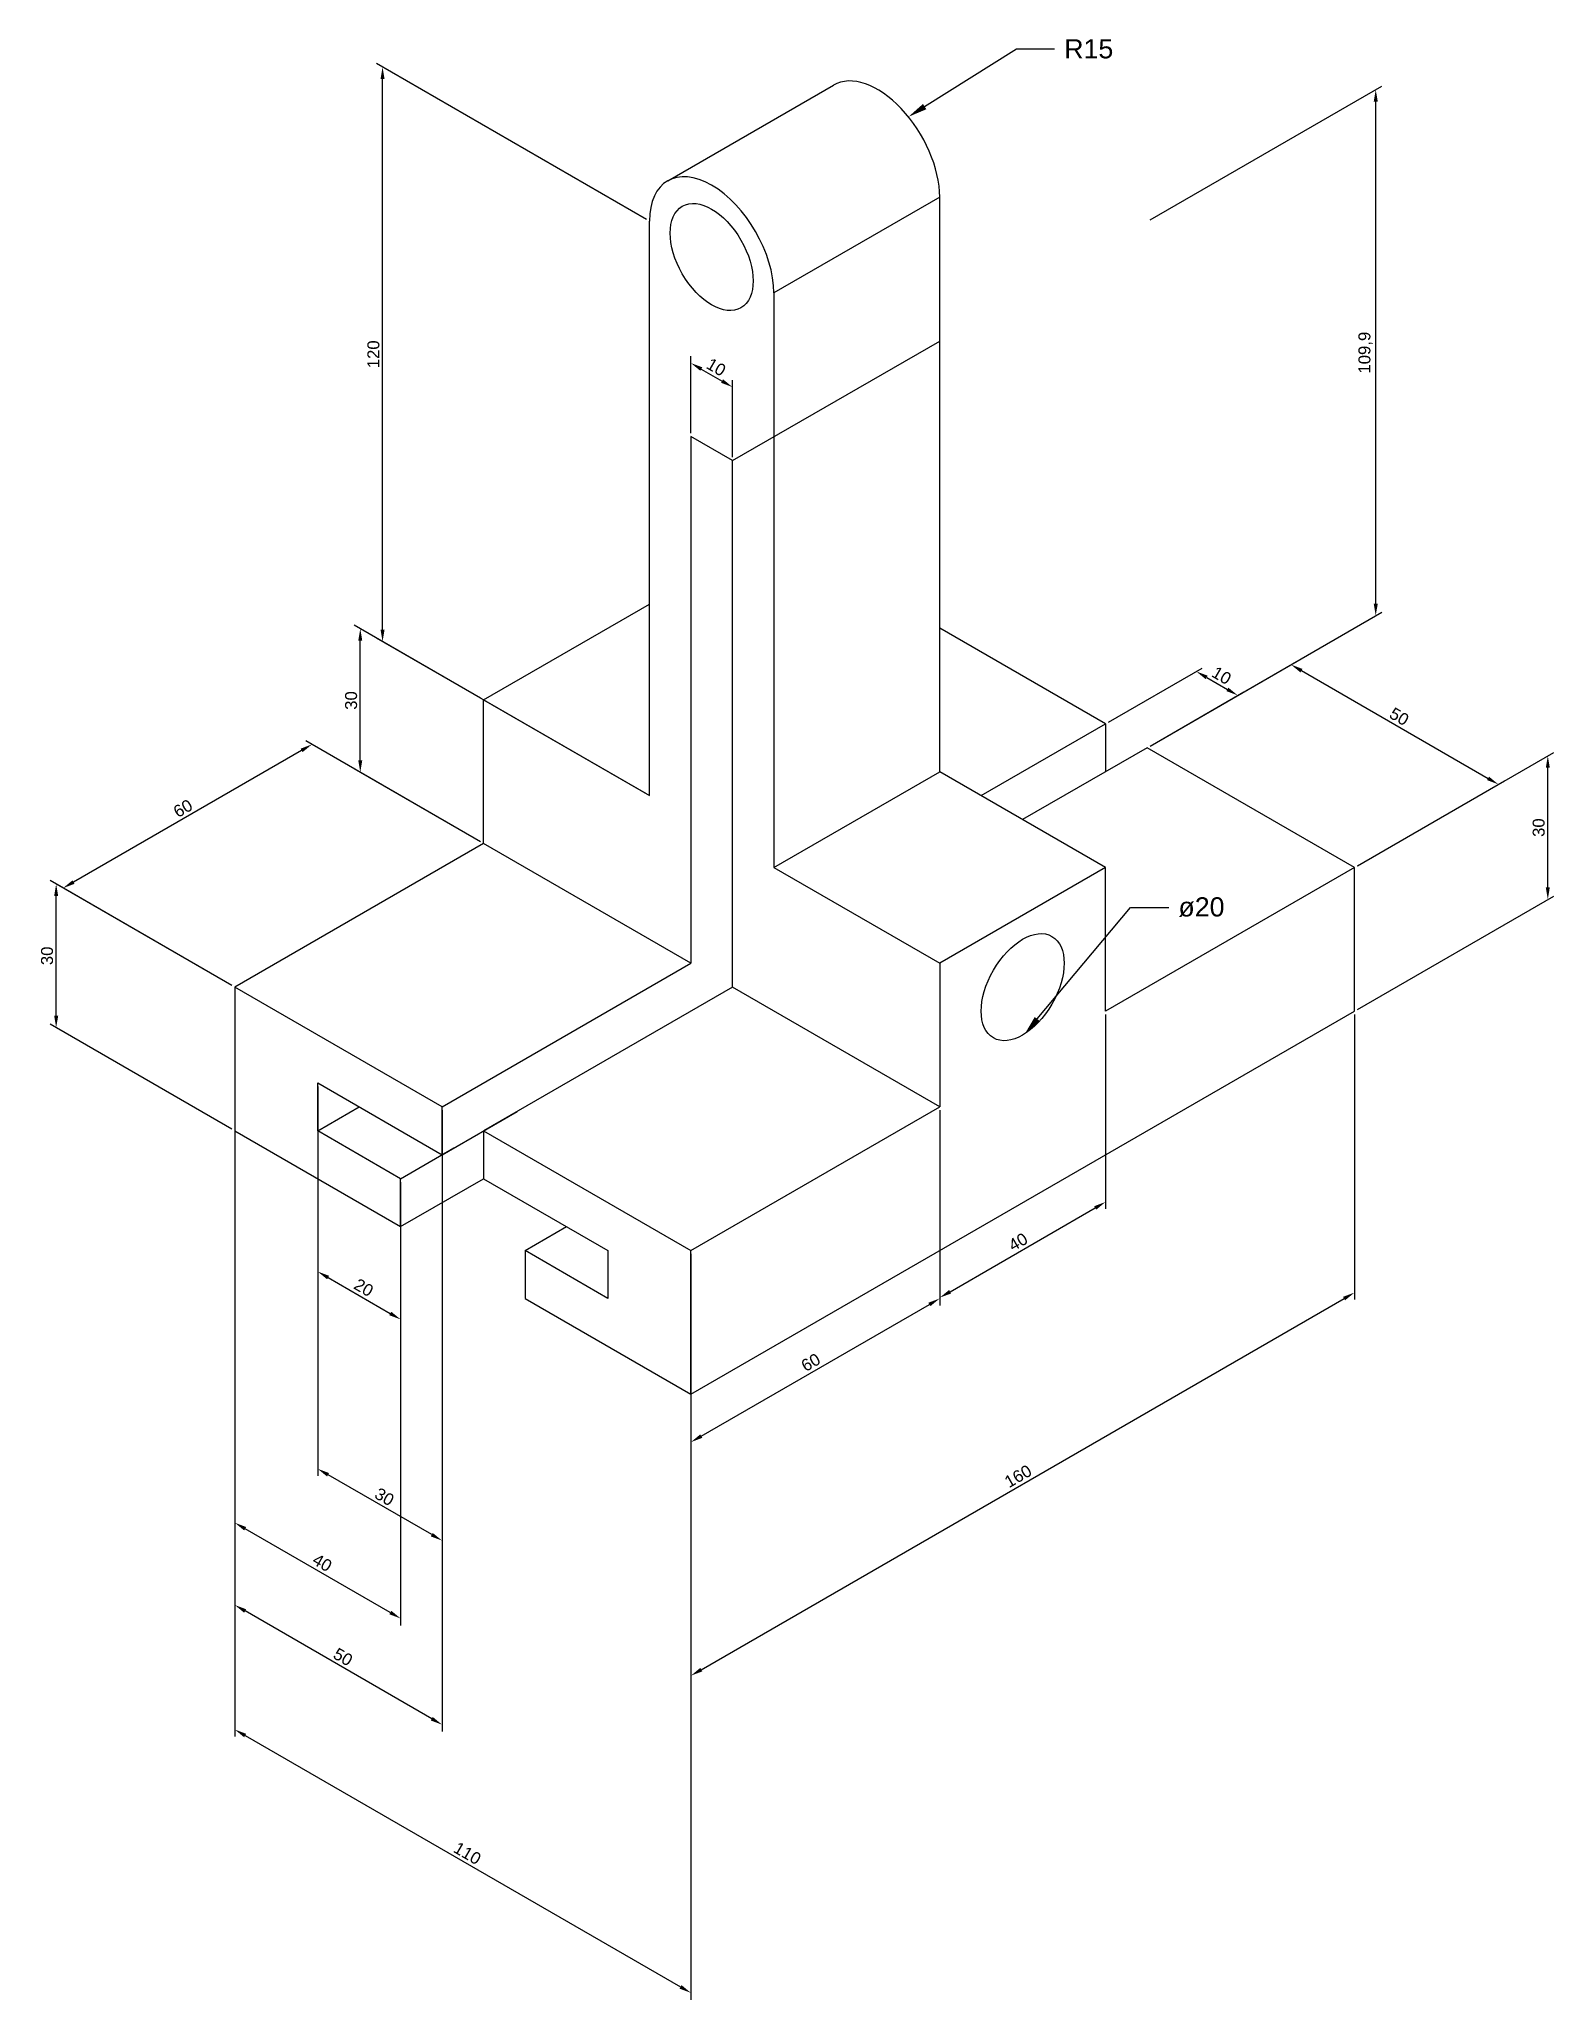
# Model space of a CAD drawing. Header units: millimetres. Extents: x 1418 to 1734, y 402 to 811.
import ezdxf
from ezdxf import colors
from ezdxf.entities.mleader import LeaderData, LeaderLine
from ezdxf.math import Vec2, Vec3

# ---------------------------------------------------------------- set-up
doc = ezdxf.new("R2010")
doc.units = ezdxf.units.MM
doc.styles.get("Standard").update_dxf_attribs({"font": 'arial.ttf'})
doc.dimstyles.new('ISO-25', dxfattribs={"dimtxt": 2.5, "dimasz": 2.5, "dimexe": 1.25, "dimexo": 0.625, "dimtad": 1, "dimtxsty": 'Standard', "dimcen": 2.5, "dimadec": 0, "dimazin": 0, "dimtfac": 1, "dimtmove": 0, "dimatfit": 3, "dimfxl": 1, "dimarcsym": 0})

# ---------------------------------------------------------------- blocks, each defined once
blk = doc.blocks.new('*D24')
at = {"color": 0, "lineweight": -2, "transparency": 16777216}
for p, q in [((1509.93, 643.77), (1473.45, 664.83)), ((1472.54, 662.86), (1424.91, 635.36)), ((1457.96, 613.77), (1421.49, 634.83))]:
    blk.add_line(p, q, dxfattribs=at)
at = {"color": 0, "transparency": 16777216}
for points in [[(1472.33, 663.22), (1472.75, 662.5), (1474.7, 664.11)], [(1424.7, 635.72), (1425.12, 635), (1422.74, 634.11)]]:
    blk.add_solid(points, dxfattribs=at)
at = {"layer": 'Defpoints', "color": 0, "transparency": 16777216}
for p in [(1510.55, 643.41), (1422.74, 634.11), (1458.59, 613.41)]:
    blk.add_point(p, dxfattribs=at)
at = {"color": 0, "transparency": 16777216, "insert": (1447.77, 650.75), "char_height": 2.5, "attachment_point": 5, "rotation": 30}
blk.add_mtext('60', dxfattribs=at)
blk = doc.blocks.new('*D25')
at = {"color": 0, "lineweight": -2, "transparency": 16777216}
for p, q in [((1509.93, 673.77), (1483.55, 689)), ((1484.8, 660.78), (1484.8, 685.78)), ((1509.93, 643.77), (1483.55, 659))]:
    blk.add_line(p, q, dxfattribs=at)
at = {"color": 0, "transparency": 16777216}
for points in [[(1484.38, 685.78), (1485.21, 685.78), (1484.8, 688.28)], [(1484.38, 660.78), (1485.21, 660.78), (1484.8, 658.28)]]:
    blk.add_solid(points, dxfattribs=at)
at = {"layer": 'Defpoints', "color": 0, "transparency": 16777216}
for p in [(1484.8, 688.28), (1510.55, 673.41), (1510.55, 643.41)]:
    blk.add_point(p, dxfattribs=at)
at = {"color": 0, "transparency": 16777216, "insert": (1482.89, 673.28), "char_height": 2.5, "attachment_point": 5, "rotation": 90}
blk.add_mtext('30', dxfattribs=at)
blk = doc.blocks.new('*D26')
at = {"color": 0, "lineweight": -2, "transparency": 16777216}
for p, q in [((1544.57, 773.77), (1488.2, 806.31)), ((1489.45, 688.09), (1489.45, 803.09)), ((1544.57, 653.77), (1488.2, 686.31))]:
    blk.add_line(p, q, dxfattribs=at)
at = {"color": 0, "transparency": 16777216}
for points in [[(1489.03, 803.09), (1489.87, 803.09), (1489.45, 805.59)], [(1489.03, 688.09), (1489.87, 688.09), (1489.45, 685.59)]]:
    blk.add_solid(points, dxfattribs=at)
at = {"layer": 'Defpoints', "color": 0, "transparency": 16777216}
for p in [(1489.45, 805.59), (1545.19, 773.41), (1545.19, 653.41)]:
    blk.add_point(p, dxfattribs=at)
at = {"color": 0, "transparency": 16777216, "insert": (1487.55, 745.59), "char_height": 2.5, "attachment_point": 5, "rotation": 90}
blk.add_mtext('120', dxfattribs=at)
blk = doc.blocks.new('*D27')
at = {"color": 0, "lineweight": -2, "transparency": 16777216}
for p, q in [((1457.96, 613.77), (1420.04, 635.67)), ((1421.29, 607.45), (1421.29, 632.45)), ((1457.96, 583.77), (1420.04, 605.67))]:
    blk.add_line(p, q, dxfattribs=at)
at = {"color": 0, "transparency": 16777216}
for points in [[(1420.87, 632.45), (1421.71, 632.45), (1421.29, 634.95)], [(1420.87, 607.45), (1421.71, 607.45), (1421.29, 604.95)]]:
    blk.add_solid(points, dxfattribs=at)
at = {"layer": 'Defpoints', "color": 0, "transparency": 16777216}
for p in [(1421.29, 634.95), (1458.59, 613.41), (1458.59, 583.41)]:
    blk.add_point(p, dxfattribs=at)
at = {"color": 0, "transparency": 16777216, "insert": (1419.39, 619.95), "char_height": 2.5, "attachment_point": 5, "rotation": 90}
blk.add_mtext('30', dxfattribs=at)
blk = doc.blocks.new('*D28')
at = {"color": 0, "lineweight": -2, "transparency": 16777216}
for p, q in [((1553.85, 729.13), (1553.85, 745.21)), ((1556.02, 742.51), (1560.35, 740.01)), ((1562.51, 724.13), (1562.51, 740.21))]:
    blk.add_line(p, q, dxfattribs=at)
at = {"color": 0, "transparency": 16777216}
for points in [[(1556.23, 742.87), (1555.81, 742.15), (1553.85, 743.76)], [(1560.56, 740.37), (1560.14, 739.65), (1562.51, 738.76)]]:
    blk.add_solid(points, dxfattribs=at)
at = {"layer": 'Defpoints', "color": 0, "transparency": 16777216}
for p in [(1562.51, 738.76), (1553.85, 728.41), (1562.51, 723.41)]:
    blk.add_point(p, dxfattribs=at)
at = {"color": 0, "transparency": 16777216, "insert": (1559.13, 742.91), "char_height": 2.5, "attachment_point": 5, "rotation": 330}
blk.add_mtext('10', dxfattribs=at)
blk = doc.blocks.new('*D29')
at = {"color": 0, "lineweight": -2, "transparency": 16777216}
for p, q in [((1475.91, 582.69), (1475.91, 552.57)), ((1493.23, 572.69), (1493.23, 542.57)), ((1478.07, 552.76), (1491.06, 545.26))]:
    blk.add_line(p, q, dxfattribs=at)
at = {"color": 0, "transparency": 16777216}
for points in [[(1478.28, 553.12), (1477.87, 552.4), (1475.91, 554.01)], [(1491.27, 545.62), (1490.86, 544.9), (1493.23, 544.01)]]:
    blk.add_solid(points, dxfattribs=at)
at = {"layer": 'Defpoints', "color": 0, "transparency": 16777216}
for p in [(1475.91, 583.41), (1493.23, 573.41), (1493.23, 544.01)]:
    blk.add_point(p, dxfattribs=at)
at = {"color": 0, "transparency": 16777216, "insert": (1485.52, 550.66), "char_height": 2.5, "attachment_point": 5, "rotation": 330}
blk.add_mtext('20', dxfattribs=at)
blk = doc.blocks.new('*D30')
at = {"color": 0, "lineweight": -2, "transparency": 16777216}
for p, q in [((1458.59, 582.69), (1458.59, 500.11)), ((1493.23, 562.69), (1493.23, 480.11)), ((1491.06, 482.8), (1460.75, 500.3))]:
    blk.add_line(p, q, dxfattribs=at)
at = {"color": 0, "transparency": 16777216}
for points in [[(1460.96, 500.66), (1460.55, 499.94), (1458.59, 501.55)], [(1491.27, 483.16), (1490.86, 482.44), (1493.23, 481.55)]]:
    blk.add_solid(points, dxfattribs=at)
at = {"layer": 'Defpoints', "color": 0, "transparency": 16777216}
for p in [(1458.59, 583.41), (1493.23, 563.41), (1458.59, 501.55)]:
    blk.add_point(p, dxfattribs=at)
at = {"color": 0, "transparency": 16777216, "insert": (1476.86, 493.2), "char_height": 2.5, "attachment_point": 5, "rotation": 330}
blk.add_mtext('40', dxfattribs=at)
blk = doc.blocks.new('*D31')
at = {"color": 0, "lineweight": -2, "transparency": 16777216}
for p, q in [((1475.91, 592.69), (1475.91, 511.37)), ((1501.89, 577.69), (1501.89, 496.37)), ((1499.73, 499.06), (1478.07, 511.56))]:
    blk.add_line(p, q, dxfattribs=at)
at = {"color": 0, "transparency": 16777216}
for points in [[(1478.28, 511.92), (1477.87, 511.2), (1475.91, 512.81)], [(1499.93, 499.42), (1499.52, 498.7), (1501.89, 497.81)]]:
    blk.add_solid(points, dxfattribs=at)
at = {"layer": 'Defpoints', "color": 0, "transparency": 16777216}
for p in [(1475.91, 593.41), (1501.89, 578.41), (1475.91, 512.81)]:
    blk.add_point(p, dxfattribs=at)
at = {"color": 0, "transparency": 16777216, "insert": (1489.85, 506.96), "char_height": 2.5, "attachment_point": 5, "rotation": 330}
blk.add_mtext('30', dxfattribs=at)
blk = doc.blocks.new('*D32')
at = {"color": 0, "lineweight": -2, "transparency": 16777216}
for p, q in [((1458.59, 612.69), (1458.59, 482.92)), ((1501.89, 587.69), (1501.89, 457.92)), ((1499.73, 460.62), (1460.75, 483.12))]:
    blk.add_line(p, q, dxfattribs=at)
at = {"color": 0, "transparency": 16777216}
for points in [[(1460.96, 483.48), (1460.55, 482.75), (1458.59, 484.37)], [(1499.93, 460.98), (1499.52, 460.25), (1501.89, 459.37)]]:
    blk.add_solid(points, dxfattribs=at)
at = {"layer": 'Defpoints', "color": 0, "transparency": 16777216}
for p in [(1458.59, 613.41), (1501.89, 588.41), (1458.59, 484.37)]:
    blk.add_point(p, dxfattribs=at)
at = {"color": 0, "transparency": 16777216, "insert": (1481.19, 473.51), "char_height": 2.5, "attachment_point": 5, "rotation": 330}
blk.add_mtext('50', dxfattribs=at)
blk = doc.blocks.new('*D33')
at = {"color": 0, "lineweight": -2, "transparency": 16777216}
for p, q in [((1458.59, 582.69), (1458.59, 456.91)), ((1553.85, 527.69), (1553.85, 401.91)), ((1460.75, 457.1), (1551.69, 404.6))]:
    blk.add_line(p, q, dxfattribs=at)
at = {"color": 0, "transparency": 16777216}
for points in [[(1460.96, 457.47), (1460.55, 456.74), (1458.59, 458.35)], [(1551.89, 404.97), (1551.48, 404.24), (1553.85, 403.35)]]:
    blk.add_solid(points, dxfattribs=at)
at = {"layer": 'Defpoints', "color": 0, "transparency": 16777216}
for p in [(1458.59, 583.41), (1553.85, 528.41), (1553.85, 403.35)]:
    blk.add_point(p, dxfattribs=at)
at = {"color": 0, "transparency": 16777216, "insert": (1507.17, 432.5), "char_height": 2.5, "attachment_point": 5, "rotation": 330}
blk.add_mtext('110', dxfattribs=at)
blk = doc.blocks.new('*D34')
at = {"color": 0, "lineweight": -2, "transparency": 16777216}
for p, q in [((1605.81, 587.69), (1605.81, 546.95)), ((1553.85, 557.69), (1553.85, 516.95)), ((1556.02, 519.64), (1603.65, 547.14))]:
    blk.add_line(p, q, dxfattribs=at)
at = {"color": 0, "transparency": 16777216}
for points in [[(1603.44, 547.5), (1603.86, 546.78), (1605.81, 548.39)], [(1555.81, 520), (1556.23, 519.28), (1553.85, 518.39)]]:
    blk.add_solid(points, dxfattribs=at)
at = {"layer": 'Defpoints', "color": 0, "transparency": 16777216}
for p in [(1605.81, 588.41), (1553.85, 558.41), (1605.81, 548.39)]:
    blk.add_point(p, dxfattribs=at)
at = {"color": 0, "transparency": 16777216, "insert": (1578.88, 535.04), "char_height": 2.5, "attachment_point": 5, "rotation": 30}
blk.add_mtext('60', dxfattribs=at)
blk = doc.blocks.new('*D35')
at = {"color": 0, "lineweight": -2, "transparency": 16777216}
for p, q in [((1640.45, 607.69), (1640.45, 567.11)), ((1605.81, 587.69), (1605.81, 547.11)), ((1607.98, 549.8), (1638.29, 567.3))]:
    blk.add_line(p, q, dxfattribs=at)
at = {"color": 0, "transparency": 16777216}
for points in [[(1638.08, 567.66), (1638.5, 566.94), (1640.45, 568.55)], [(1607.77, 550.16), (1608.19, 549.44), (1605.81, 548.55)]]:
    blk.add_solid(points, dxfattribs=at)
at = {"layer": 'Defpoints', "color": 0, "transparency": 16777216}
for p in [(1640.45, 608.41), (1605.81, 588.41), (1640.45, 568.55)]:
    blk.add_point(p, dxfattribs=at)
at = {"color": 0, "transparency": 16777216, "insert": (1622.18, 560.2), "char_height": 2.5, "attachment_point": 5, "rotation": 30}
blk.add_mtext('40', dxfattribs=at)
blk = doc.blocks.new('*D20')
at = {"color": 0, "lineweight": -2, "transparency": 16777216}
for p, q in [((1692.42, 607.69), (1692.42, 548.17)), ((1556.02, 470.86), (1690.25, 548.36)), ((1553.85, 527.69), (1553.85, 468.17))]:
    blk.add_line(p, q, dxfattribs=at)
at = {"color": 0, "transparency": 16777216}
for points in [[(1690.04, 548.73), (1690.46, 548), (1692.42, 549.61)], [(1555.81, 471.23), (1556.23, 470.5), (1553.85, 469.61)]]:
    blk.add_solid(points, dxfattribs=at)
at = {"layer": 'Defpoints', "color": 0, "transparency": 16777216}
for p in [(1692.42, 608.41), (1692.42, 549.61), (1553.85, 528.41)]:
    blk.add_point(p, dxfattribs=at)
at = {"color": 0, "transparency": 16777216, "insert": (1622.18, 511.26), "char_height": 2.5, "attachment_point": 5, "rotation": 30}
blk.add_mtext('160', dxfattribs=at)
blk = doc.blocks.new('*D21')
at = {"color": 0, "lineweight": -2, "transparency": 16777216}
for p, q in [((1693.04, 638.77), (1734.06, 662.45)), ((1732.81, 634.23), (1732.81, 659.23)), ((1693.04, 608.77), (1734.06, 632.45))]:
    blk.add_line(p, q, dxfattribs=at)
at = {"color": 0, "transparency": 16777216}
for points in [[(1732.39, 659.23), (1733.22, 659.23), (1732.81, 661.73)], [(1732.39, 634.23), (1733.22, 634.23), (1732.81, 631.73)]]:
    blk.add_solid(points, dxfattribs=at)
at = {"layer": 'Defpoints', "color": 0, "transparency": 16777216}
for p in [(1732.81, 661.73), (1692.42, 638.41), (1692.42, 608.41)]:
    blk.add_point(p, dxfattribs=at)
at = {"color": 0, "transparency": 16777216, "insert": (1730.91, 646.73), "char_height": 2.5, "attachment_point": 5, "rotation": 90}
blk.add_mtext('30', dxfattribs=at)
blk = doc.blocks.new('*D22')
at = {"color": 0, "lineweight": -2, "transparency": 16777216}
for p, q in [((1649.74, 663.77), (1680.43, 681.49)), ((1681.35, 679.52), (1720.32, 657.02)), ((1693.04, 638.77), (1723.73, 656.49))]:
    blk.add_line(p, q, dxfattribs=at)
at = {"color": 0, "transparency": 16777216}
for points in [[(1681.56, 679.88), (1681.14, 679.16), (1679.18, 680.77)], [(1720.53, 657.38), (1720.11, 656.66), (1722.48, 655.77)]]:
    blk.add_solid(points, dxfattribs=at)
at = {"layer": 'Defpoints', "color": 0, "transparency": 16777216}
for p in [(1649.11, 663.41), (1722.48, 655.77), (1692.42, 638.41)]:
    blk.add_point(p, dxfattribs=at)
at = {"color": 0, "transparency": 16777216, "insert": (1701.78, 669.92), "char_height": 2.5, "attachment_point": 5, "rotation": 330}
blk.add_mtext('50', dxfattribs=at)
blk = doc.blocks.new('*D23')
at = {"color": 0, "lineweight": -2, "transparency": 16777216}
for p, q in [((1641.08, 668.77), (1660.65, 680.07)), ((1661.57, 678.1), (1665.9, 675.6)), ((1649.74, 663.77), (1669.31, 675.07))]:
    blk.add_line(p, q, dxfattribs=at)
at = {"color": 0, "transparency": 16777216}
for points in [[(1661.77, 678.46), (1661.36, 677.74), (1659.4, 679.35)], [(1666.1, 675.96), (1665.69, 675.24), (1668.06, 674.35)]]:
    blk.add_solid(points, dxfattribs=at)
at = {"layer": 'Defpoints', "color": 0, "transparency": 16777216}
for p in [(1668.06, 674.35), (1640.45, 668.41), (1649.11, 663.41)]:
    blk.add_point(p, dxfattribs=at)
at = {"color": 0, "transparency": 16777216, "insert": (1664.68, 678.5), "char_height": 2.5, "attachment_point": 5, "rotation": 330}
blk.add_mtext('10', dxfattribs=at)
blk = doc.blocks.new('*D19')
at = {"color": 0, "lineweight": -2, "transparency": 16777216}
for p, q in [((1649.74, 773.67), (1698.12, 801.61)), ((1696.87, 693.48), (1696.87, 798.39)), ((1649.74, 663.77), (1698.12, 691.7))]:
    blk.add_line(p, q, dxfattribs=at)
at = {"color": 0, "transparency": 16777216}
for points in [[(1696.46, 798.39), (1697.29, 798.39), (1696.87, 800.89)], [(1696.46, 693.48), (1697.29, 693.48), (1696.87, 690.98)]]:
    blk.add_solid(points, dxfattribs=at)
at = {"layer": 'Defpoints', "color": 0, "transparency": 16777216}
for p in [(1696.87, 800.89), (1649.11, 773.31), (1649.11, 663.41)]:
    blk.add_point(p, dxfattribs=at)
at = {"color": 0, "transparency": 16777216, "insert": (1694.74, 745.93), "char_height": 2.5, "attachment_point": 5, "rotation": 90}
blk.add_mtext('109,9', dxfattribs=at)

msp = doc.modelspace()

# ---------------------------------------------------------------- linework, layer by layer
for p, q in [((1548.996, 781.82), (1583.637, 801.82)), ((1605.813, 778.41), (1571.172, 758.41)), ((1605.813, 658.41), (1605.813, 778.41)), ((1545.191, 653.41), (1545.191, 773.41)), ((1571.172, 758.41), (1571.172, 638.41)), ((1562.512, 723.41), (1605.813, 748.313)), ((1562.512, 723.41), (1553.852, 728.41)), ((1553.852, 728.41), (1553.852, 618.41)), ((1562.512, 613.41), (1562.512, 723.41)), ((1510.55, 673.41), (1545.191, 693.41)), ((1640.454, 668.41), (1605.813, 688.41)), ((1510.55, 643.41), (1510.55, 673.41)), ((1510.55, 673.41), (1545.191, 653.41)), ((1614.473, 653.41), (1640.454, 668.41)), ((1640.454, 668.41), (1640.454, 658.41)), ((1649.114, 663.41), (1623.134, 648.41)), ((1692.416, 638.41), (1649.114, 663.41)), ((1571.172, 638.41), (1605.813, 658.41)), ((1640.454, 638.41), (1605.813, 658.41)), ((1510.55, 643.41), (1458.589, 613.41)), ((1553.852, 618.41), (1510.55, 643.41)), ((1571.172, 638.41), (1605.813, 618.41)), ((1640.454, 638.41), (1605.813, 618.41)), ((1692.416, 638.41), (1640.454, 608.41)), ((1640.454, 608.41), (1640.454, 638.41)), ((1692.416, 608.41), (1692.416, 638.41)), ((1501.89, 588.41), (1553.852, 618.41)), ((1605.813, 618.41), (1605.813, 588.41)), ((1501.89, 588.41), (1458.589, 613.41)), ((1458.589, 613.41), (1458.589, 583.41)), ((1562.512, 613.41), (1510.55, 583.41)), ((1605.813, 588.41), (1562.512, 613.41)), ((1553.852, 528.41), (1692.416, 608.41)), ((1475.909, 583.41), (1475.909, 593.41)), ((1475.909, 593.41), (1501.89, 578.41)), ((1475.909, 583.41), (1484.57, 588.41)), ((1501.89, 578.41), (1501.89, 588.41)), ((1501.89, 578.41), (1517.538, 587.444)), ((1553.852, 558.41), (1605.813, 588.41)), ((1458.589, 583.41), (1493.23, 563.41)), ((1493.23, 573.41), (1475.909, 583.41)), ((1510.55, 583.41), (1553.852, 558.41)), ((1510.55, 583.41), (1510.55, 573.41)), ((1493.23, 573.41), (1504.35, 579.83)), ((1493.23, 563.41), (1493.23, 573.41)), ((1493.23, 563.41), (1510.55, 573.41)), ((1510.55, 573.41), (1536.531, 558.41)), ((1519.211, 558.41), (1527.871, 563.41)), ((1536.531, 548.41), (1519.211, 558.41)), ((1519.211, 558.41), (1519.211, 548.41)), ((1536.531, 558.41), (1536.531, 548.41)), ((1553.852, 528.41), (1553.852, 558.41)), ((1519.211, 548.41), (1553.852, 528.41))]:
    msp.add_line(p, q)
for centre, start_param, end_param in [((1592.823, 785.91), 7.0685835, 9.424778), ((1558.182, 765.91), 0.7853982, 3.9269908)]:
    msp.add_ellipse(centre, major_axis=(9.186, -15.91), ratio=0.5773503, start_param=start_param, end_param=end_param)
for centre, major_axis in [((1558.182, 765.91), (6.124, -10.607)), ((1623.134, 613.41), (-6.124, -10.607))]:
    msp.add_ellipse(centre, major_axis=major_axis, ratio=0.5773503)

# ---------------------------------------------------------------- dimensions: what is measured, and where the dimension line sits
for base, p1, p2, picture, middle in [((1489.45, 805.593), (1545.191, 653.41), (1545.191, 773.41), '*D26', (1487.548, 745.593)), ((1696.872, 800.885), (1649.114, 663.41), (1649.114, 773.313), '*D19', (1694.744, 745.934)), ((1484.797, 688.279), (1510.55, 643.41), (1510.55, 673.41), '*D25', (1482.895, 673.279)), ((1732.807, 661.73), (1692.416, 608.41), (1692.416, 638.41), '*D21', (1730.905, 646.73)), ((1421.289, 634.945), (1458.589, 583.41), (1458.589, 613.41), '*D27', (1419.387, 619.945))]:
    dim = msp.add_linear_dim(base=base, p1=p1, p2=p2, angle=90, dimstyle='ISO-25')
    dim.commit()
    dim.dimension.update_dxf_attribs({"geometry": picture, "text_midpoint": middle})
for p1, p2, distance, picture, middle in [((1553.852, 728.41), (1562.512, 723.41), 13.296, '*D28', (1559.132, 742.909)), ((1640.454, 668.41), (1649.114, 663.41), 18.947, '*D23', (1664.682, 678.496)), ((1649.114, 663.41), (1692.416, 638.41), 30.068, '*D22', (1701.784, 669.917)), ((1510.55, 643.41), (1458.589, 613.41), -35.846, '*D24', (1447.772, 650.753)), ((1501.89, 588.41), (1458.589, 613.41), 111.756, '*D32', (1481.19, 473.512)), ((1553.852, 528.41), (1692.416, 608.41), -50.918, '*D20', (1622.183, 511.261)), ((1605.813, 588.41), (1640.454, 608.41), -34.518, '*D35', (1622.183, 560.199)), ((1501.89, 578.41), (1475.909, 593.41), 69.803, '*D31', (1489.851, 506.956)), ((1553.852, 558.41), (1605.813, 588.41), -34.659, '*D34', (1578.882, 535.036)), ((1493.23, 563.41), (1458.589, 583.41), 70.892, '*D30', (1476.86, 493.198)), ((1458.589, 583.41), (1553.852, 528.41), -108.301, '*D33', (1507.171, 432.501)), ((1475.909, 583.41), (1493.23, 573.41), -25.46, '*D29', (1485.52, 550.658))]:
    dim = msp.add_aligned_dim(p1=p1, p2=p2, distance=distance, dimstyle='ISO-25')
    dim.commit()
    dim.dimension.update_dxf_attribs({"geometry": picture, "text_midpoint": middle})

# ---------------------------------------------------------------- leaders
ml = msp.add_multileader_mtext('Standard')
ml.set_content('R15', color=256)
ml.set_leader_properties()
ml.build(insert=Vec2(0, 0))
ctx = ml.context
ctx.base_point, ctx.plane_origin = Vec3(1629.814, 809.367), Vec3(1599.28, 795.197)
notes = []
notes.append((ctx, [(0, (1, 1, 0), (1621.814, 809.367), (1, 0), 8, [(0, [(1599.28, 795.197)], 0, [])])]))
ctx.mtext.insert, ctx.mtext.flow_direction = Vec3(1631.814, 811.402), 5
ml = msp.add_multileader_mtext('Standard')
ml.set_content('ø20', color=256)
ml.set_leader_properties()
ml.build(insert=Vec2(0, 0))
ctx = ml.context
ctx.base_point, ctx.plane_origin = Vec3(1653.665, 630.072), Vec3(1623.604, 603.697)
notes.append((ctx, [(0, (1, 1, 0), (1645.665, 630.072), (1, 0), 8, [(0, [(1623.604, 603.697)], 0, [])])]))
ctx.mtext.insert, ctx.mtext.flow_direction = Vec3(1655.665, 632.18), 5
for ctx, leaders in notes:
    for number, flags, end, landing, length, lines in leaders:
        leader = LeaderData()
        leader.index, (leader.has_last_leader_line, leader.has_dogleg_vector, leader.attachment_direction) = number, flags
        leader.last_leader_point, leader.dogleg_vector, leader.dogleg_length = Vec3(end), Vec3(landing), length
        for number, points, colour, breaks in lines:
            line = LeaderLine()
            line.index, line.vertices, line.color, line.breaks = number, Vec3.list(points), colors.encode_raw_color(colour), breaks
            leader.lines.append(line)
        ctx.leaders.append(leader)

doc.saveas('drawing.dxf')
